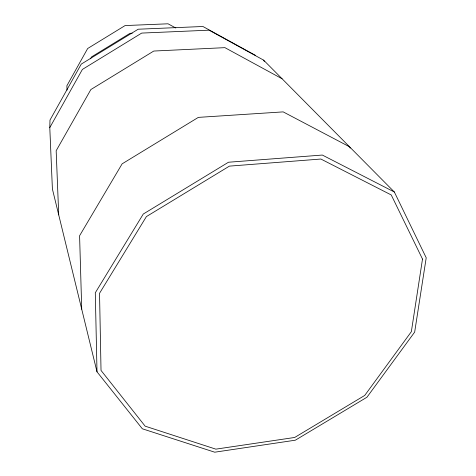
<?xml version="1.0" encoding="UTF-8"?>
<svg xmlns="http://www.w3.org/2000/svg" width="476" height="476" viewBox="0 0 476 476"><rect width="100%" height="100%" fill="white"/><g stroke="black" fill="none" stroke-linecap="round" stroke-linejoin="round"><path stroke-width="0.71" d="M49.79 127.598L82.384 69.431L141.717 33.082L209.071 30.178L263.615 60.131L394.366 192.024L426.21 257.778L414.673 332.087L366.948 397.24L295.328 440.199L214.73 452.2L142.342 428.793L97.003 371.821L52.396 188.978L49.79 127.598L49.992 120.059L81.265 64.099L138.195 29.22L202.919 26.495L255.523 55.389M90.482 58.834L91.57 56.894L130.013 33.332L132.215 33.237M394.366 192.024L322.335 155.051L228.486 162.233L143.27 214.033L95.295 292.788L97.003 371.821M175.84 28.019L168.034 23.8L125.105 25.567L87.667 48.516L66.884 85.751L67.027 90.142M282.107 78.784L224.922 47.654L153.784 51.045L90.856 89.553L56.168 150.749L58.721 214.884M263.615 60.131L264.305 61.44M350.193 148.119L349.533 146.798L283.184 111.884L198.349 117.376L122.136 163.833L79.587 235.751L81.729 309.216M422.498 259.063L411.353 331.677L364.741 395.431L294.674 437.468L215.836 449.148L145.144 426.163L101.025 370.423L99.538 293.311L146.394 216.592L229.42 166.124L320.889 159.038L391.248 194.958L422.498 259.063"/></g></svg>
